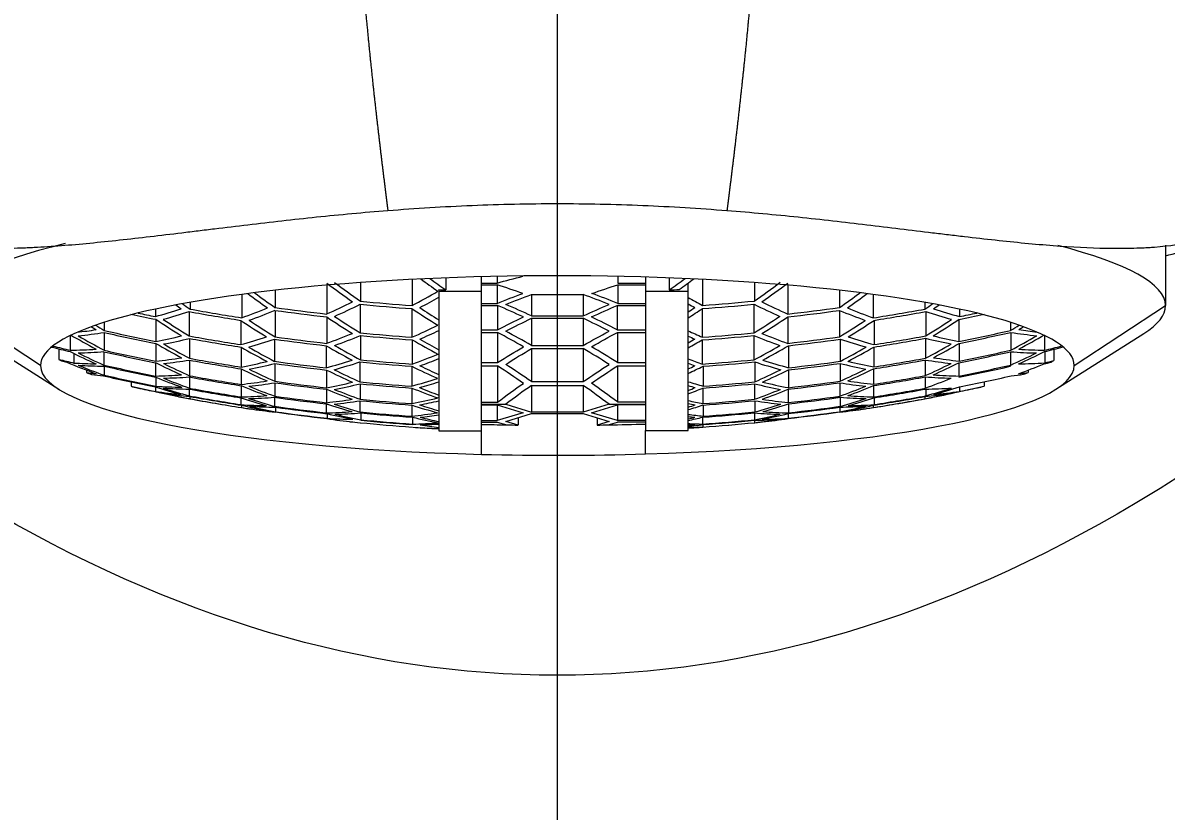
# Model space of a CAD drawing. Header units: millimetres. Extents: x 12315 to 13156, y -3112 to -2518.
# Drawn here: x 12612.51 to 12631.31, y -2797.03 to -2784.07 of the extents above; entities that cross this region are included whole.
import ezdxf

# ---------------------------------------------------------------- set-up
doc = ezdxf.new("R2010")
doc.units = ezdxf.units.MM
doc.linetypes.add('CENTERX2', pattern=[101.6, 63.5, -12.7, 12.7, -12.7])
doc.layers.add('CENTER', color=1, linetype='CENTERX2', lineweight=15)
doc.layers.add('DIM_', color=5, linetype='Continuous', lineweight=9)
doc.styles.get("Standard").update_dxf_attribs({"font": 'arial.ttf'})
doc.dimstyles.new('사본(2) STANDARD', dxfattribs={"dimscale": 0, "dimtxt": 4, "dimasz": 4, "dimexe": 1.25, "dimexo": 0.625, "dimgap": 1.5, "dimtad": 3, "dimtih": 1, "dimtoh": 1, "dimdec": 1, "dimzin": 9, "dimdsep": 46, "dimtxsty": 'Standard', "dimcen": 2.5, "dimclrd": 5, "dimclre": 5, "dimclrt": 5, "dimadec": 0, "dimazin": 0, "dimtfac": 1, "dimtdec": 1, "dimtmove": 0, "dimatfit": 3, "dimfxl": 1.25, "dimtfill": 1, "dimtolj": 1, "dimtzin": 0, "dimarcsym": 0})

# ---------------------------------------------------------------- blocks, each defined once
blk = doc.blocks.new('*D4')
at = {"layer": 'Defpoints', "color": 0, "transparency": 16777216}
for p in [(12621.302, -2727.35), (12687.963, -2727.35), (12642.552, -2897.735)]:
    blk.add_point(p, dxfattribs=at)
at = {"layer": 'DIM_', "color": 5, "lineweight": -2, "transparency": 16777216}
for p, q in [((12621.927, -2727.35), (12689.213, -2727.35)), ((12687.963, -2731.35), (12687.963, -2809)), ((12687.963, -2893.735), (12687.963, -2816.085)), ((12643.177, -2897.735), (12689.213, -2897.735))]:
    blk.add_line(p, q, dxfattribs=at)
at = {"layer": 'DIM_', "color": 5, "transparency": 16777216}
for points in [[(12687.296, -2731.35), (12688.63, -2731.35), (12687.963, -2727.35)], [(12687.296, -2893.735), (12688.63, -2893.735), (12687.963, -2897.735)]]:
    blk.add_solid(points, dxfattribs=at)
at = {"layer": 'DIM_', "color": 5, "transparency": 16777216, "insert": (12687.963, -2812.542), "char_height": 4, "attachment_point": 5, "bg_fill": 3, "box_fill_scale": 1.1, "bg_fill_color": 256, "bg_fill_true_color": 13158600, "bg_fill_transparency": 0}
blk.add_mtext('\\A1;170.4', dxfattribs=at)

msp = doc.modelspace()

# ---------------------------------------------------------------- linework, layer by layer
at = {"linetype": 'Continuous', "lineweight": 18}
for p, q in [((12631.302, -2787.723), (12631.302, -2788.715)), ((12618.912, -2788.283), (12618.912, -2788.714)), ((12619.467, -2788.258), (12619.467, -2788.458)), ((12620.052, -2788.485), (12620.052, -2788.24)), ((12620.31, -2788.234), (12620.31, -2788.346)), ((12622.294, -2788.234), (12622.294, -2788.346)), ((12622.752, -2788.245), (12622.752, -2788.477)), ((12623.14, -2788.258), (12623.14, -2788.458)), ((12623.691, -2788.283), (12623.691, -2788.712)), ((12616.659, -2788.463), (12616.659, -2788.745)), ((12617.509, -2788.379), (12617.509, -2788.853)), ((12618.062, -2788.335), (12618.062, -2788.642)), ((12619.352, -2788.451), (12619.352, -2788.485)), ((12620.052, -2788.346), (12620.31, -2788.346)), ((12620.052, -2788.375), (12620.31, -2788.375)), ((12620.31, -2788.375), (12620.31, -2788.678)), ((12622.294, -2788.346), (12622.752, -2788.346)), ((12622.294, -2788.375), (12622.294, -2788.678)), ((12622.294, -2788.375), (12622.752, -2788.375)), ((12622.752, -2788.477), (12623.452, -2788.477)), ((12622.752, -2788.477), (12622.752, -2790.766)), ((12623.452, -2788.477), (12623.452, -2788.344)), ((12623.452, -2790.766), (12623.452, -2788.477)), ((12624.541, -2788.335), (12624.541, -2788.64)), ((12625.091, -2788.378), (12625.091, -2788.854)), ((12625.941, -2788.463), (12625.941, -2788.746)), ((12615.262, -2788.661), (12615.262, -2788.772)), ((12616.112, -2788.531), (12616.112, -2788.916)), ((12619.352, -2788.485), (12619.352, -2790.774)), ((12620.052, -2788.485), (12619.352, -2788.485)), ((12620.052, -2790.774), (12620.052, -2788.485)), ((12620.877, -2788.533), (12620.877, -2788.884)), ((12620.877, -2788.533), (12621.727, -2788.533)), ((12621.727, -2788.533), (12621.727, -2788.884)), ((12626.496, -2788.531), (12626.496, -2788.916)), ((12627.346, -2788.662), (12627.346, -2788.772)), ((12614.691, -2788.772), (12614.691, -2788.895)), ((12615.246, -2788.813), (12615.246, -2789.213)), ((12616.659, -2788.793), (12616.659, -2789.228)), ((12618.061, -2788.693), (12618.061, -2789.164)), ((12618.911, -2788.765), (12618.911, -2789.235)), ((12620.052, -2788.678), (12620.31, -2788.678)), ((12620.052, -2788.714), (12620.318, -2788.714)), ((12620.318, -2788.714), (12620.318, -2789.112)), ((12622.286, -2788.714), (12622.286, -2789.112)), ((12622.286, -2788.714), (12622.752, -2788.714)), ((12622.294, -2788.678), (12622.752, -2788.678)), ((12623.685, -2788.764), (12623.685, -2789.234)), ((12624.535, -2788.692), (12624.535, -2789.163)), ((12625.94, -2788.794), (12625.94, -2789.229)), ((12627.359, -2788.813), (12627.359, -2789.213)), ((12627.914, -2788.772), (12627.914, -2788.895)), ((12613.848, -2788.99), (12613.848, -2789.123)), ((12614.698, -2788.94), (12614.698, -2789.304)), ((12616.096, -2788.958), (12616.096, -2789.357)), ((12617.509, -2788.901), (12617.509, -2789.335)), ((12620.877, -2788.884), (12621.727, -2788.884)), ((12620.877, -2788.924), (12620.877, -2789.37)), ((12620.877, -2788.924), (12621.727, -2788.924)), ((12621.727, -2788.924), (12621.727, -2789.37)), ((12625.09, -2788.901), (12625.09, -2789.336)), ((12626.509, -2788.958), (12626.509, -2789.357)), ((12627.906, -2788.941), (12627.906, -2789.305)), ((12628.756, -2788.99), (12628.756, -2789.124)), ((12611.658, -2789.174), (12613.105, -2790.09)), ((12613.291, -2789.207), (12613.291, -2789.449)), ((12613.848, -2789.157), (12613.848, -2789.448)), ((12618.064, -2789.207), (12618.064, -2789.605)), ((12620.052, -2789.112), (12620.318, -2789.112)), ((12620.052, -2789.157), (12620.318, -2789.157)), ((12622.286, -2789.112), (12622.752, -2789.112)), ((12622.289, -2789.155), (12622.289, -2789.65)), ((12622.289, -2789.156), (12622.752, -2789.156)), ((12624.535, -2789.207), (12624.535, -2789.605)), ((12628.76, -2789.155), (12628.76, -2789.447)), ((12629.311, -2789.205), (12629.311, -2789.45)), ((12629.5, -2790.09), (12630.946, -2789.174)), ((12614.698, -2789.337), (12614.698, -2789.629)), ((12615.253, -2789.254), (12615.253, -2789.582)), ((12616.103, -2789.398), (12616.103, -2789.725)), ((12616.651, -2789.268), (12616.651, -2789.631)), ((12617.501, -2789.375), (12617.501, -2789.738)), ((12618.914, -2789.278), (12618.914, -2789.676)), ((12620.877, -2789.37), (12621.727, -2789.37)), ((12620.877, -2789.421), (12620.877, -2789.965)), ((12620.877, -2789.421), (12621.727, -2789.421)), ((12621.727, -2789.421), (12621.727, -2789.965)), ((12623.685, -2789.278), (12623.685, -2789.676)), ((12625.104, -2789.375), (12625.104, -2789.738)), ((12625.954, -2789.268), (12625.954, -2789.631)), ((12626.505, -2789.396), (12626.505, -2789.723)), ((12627.355, -2789.253), (12627.355, -2789.58)), ((12627.91, -2789.336), (12627.91, -2789.627)), ((12613.106, -2789.426), (12613.106, -2789.598)), ((12613.352, -2789.502), (12613.352, -2789.659)), ((12613.845, -2789.473), (12613.845, -2789.692)), ((12615.253, -2789.611), (12615.253, -2789.867)), ((12627.352, -2789.609), (12627.352, -2789.865)), ((12628.756, -2789.473), (12628.756, -2789.693)), ((12629.318, -2789.47), (12629.318, -2789.655)), ((12629.467, -2789.434), (12629.467, -2789.618)), ((12613.561, -2789.776), (12613.561, -2789.817)), ((12613.849, -2789.711), (12613.849, -2789.858)), ((12614.695, -2789.653), (12614.695, -2789.873)), ((12616.103, -2789.754), (12616.103, -2790.01)), ((12616.658, -2789.667), (12616.658, -2789.959)), ((12617.508, -2789.774), (12617.508, -2790.065)), ((12618.056, -2789.641), (12618.056, -2789.968)), ((12618.906, -2789.712), (12618.906, -2790.039)), ((12620.052, -2789.652), (12620.318, -2789.652)), ((12620.052, -2789.707), (12620.318, -2789.707)), ((12620.318, -2789.707), (12620.318, -2790.301)), ((12622.289, -2789.65), (12622.752, -2789.65)), ((12622.289, -2789.705), (12622.289, -2790.299)), ((12622.289, -2789.705), (12622.752, -2789.705)), ((12623.699, -2789.712), (12623.699, -2790.039)), ((12624.549, -2789.641), (12624.549, -2789.968)), ((12625.1, -2789.773), (12625.1, -2790.064)), ((12625.95, -2789.666), (12625.95, -2789.957)), ((12626.502, -2789.752), (12626.502, -2790.008)), ((12627.906, -2789.653), (12627.906, -2789.873)), ((12629.046, -2789.775), (12629.046, -2789.816)), ((12614.291, -2789.968), (12614.291, -2790.042)), ((12614.699, -2789.892), (12614.699, -2790.039)), ((12615.25, -2789.888), (12615.25, -2790.072)), ((12616.655, -2789.983), (12616.655, -2790.203)), ((12620.877, -2789.965), (12621.727, -2789.965)), ((12625.947, -2789.983), (12625.947, -2790.203)), ((12627.352, -2789.888), (12627.352, -2790.072)), ((12628.318, -2789.967), (12628.318, -2790.041)), ((12614.691, -2790.05), (12614.691, -2790.124)), ((12615.246, -2790.087), (12615.246, -2790.198)), ((12616.1, -2790.031), (12616.1, -2790.215)), ((12617.505, -2790.09), (12617.505, -2790.31)), ((12618.06, -2789.999), (12618.06, -2790.255)), ((12618.91, -2790.07), (12618.91, -2790.326)), ((12620.877, -2790.026), (12620.877, -2790.464)), ((12620.877, -2790.026), (12621.727, -2790.026)), ((12621.727, -2790.026), (12621.727, -2790.464)), ((12623.695, -2790.07), (12623.695, -2790.326)), ((12624.545, -2789.999), (12624.545, -2790.255)), ((12625.097, -2790.089), (12625.097, -2790.31)), ((12626.502, -2790.031), (12626.502, -2790.215)), ((12627.359, -2790.087), (12627.359, -2790.198)), ((12627.914, -2790.05), (12627.914, -2790.124)), ((12615.064, -2790.21), (12615.064, -2790.21)), ((12615.259, -2790.208), (12615.259, -2790.246)), ((12616.096, -2790.23), (12616.096, -2790.342)), ((12616.109, -2790.352), (12616.109, -2790.391)), ((12616.651, -2790.223), (12616.651, -2790.371)), ((12617.501, -2790.329), (12617.501, -2790.478)), ((12618.056, -2790.278), (12618.056, -2790.462)), ((12618.906, -2790.349), (12618.906, -2790.534)), ((12620.052, -2790.301), (12620.318, -2790.301)), ((12620.052, -2790.336), (12620.452, -2790.336)), ((12620.052, -2790.347), (12620.314, -2790.347)), ((12620.314, -2790.347), (12620.314, -2790.603)), ((12620.314, -2790.347), (12620.739, -2790.475)), ((12620.452, -2790.336), (12620.877, -2790.464)), ((12622.153, -2790.336), (12621.727, -2790.464)), ((12621.863, -2790.475), (12622.288, -2790.347)), ((12622.152, -2790.336), (12622.752, -2790.336)), ((12622.288, -2790.347), (12622.288, -2790.603)), ((12622.752, -2790.347), (12622.288, -2790.347)), ((12622.289, -2790.299), (12622.752, -2790.299)), ((12623.699, -2790.349), (12623.699, -2790.534)), ((12624.549, -2790.278), (12624.549, -2790.462)), ((12625.104, -2790.329), (12625.104, -2790.478)), ((12625.954, -2790.223), (12625.954, -2790.371)), ((12626.493, -2790.353), (12626.493, -2790.392)), ((12626.509, -2790.23), (12626.509, -2790.342)), ((12627.343, -2790.209), (12627.343, -2790.247)), ((12616.664, -2790.384), (12616.664, -2790.46)), ((12617.514, -2790.491), (12617.514, -2790.568)), ((12618.069, -2790.479), (12618.069, -2790.592)), ((12618.919, -2790.55), (12618.919, -2790.663)), ((12620.739, -2790.475), (12620.314, -2790.603)), ((12620.452, -2790.618), (12620.877, -2790.49)), ((12621.727, -2790.464), (12620.877, -2790.464)), ((12620.877, -2790.49), (12621.727, -2790.49)), ((12621.727, -2790.49), (12622.152, -2790.618)), ((12622.288, -2790.603), (12621.863, -2790.475)), ((12623.691, -2790.549), (12623.691, -2790.663)), ((12624.541, -2790.478), (12624.541, -2790.591)), ((12625.096, -2790.491), (12625.096, -2790.567)), ((12625.946, -2790.383), (12625.946, -2790.46)), ((12620.052, -2790.603), (12620.314, -2790.603)), ((12620.052, -2790.629), (12620.314, -2790.629)), ((12620.314, -2790.629), (12620.472, -2790.676)), ((12620.655, -2790.679), (12620.452, -2790.618)), ((12620.655, -2790.557), (12620.655, -2790.679)), ((12621.958, -2790.56), (12621.958, -2790.679)), ((12622.152, -2790.618), (12621.958, -2790.679)), ((12622.138, -2790.676), (12622.289, -2790.629)), ((12622.752, -2790.603), (12622.288, -2790.603)), ((12622.752, -2790.629), (12622.289, -2790.629)), ((12623.694, -2790.67), (12623.694, -2790.712)), ((12624.544, -2790.599), (12624.544, -2790.64)), ((12619.352, -2790.774), (12620.052, -2790.774)), ((12622.752, -2790.766), (12623.452, -2790.766))]:
    msp.add_line(p, q, dxfattribs=at)
at = {"linetype": 'Continuous', "lineweight": 13}
for p, q in [((12612.802, -2789.7), (12611.302, -2788.715)), ((12629.802, -2789.7), (12631.302, -2788.715)), ((12620.052, -2791.16), (12620.052, -2790.774)), ((12622.752, -2791.154), (12622.752, -2790.766))]:
    msp.add_line(p, q, dxfattribs=at)
at = {"linetype": 'Continuous', "lineweight": 18}
for start, end in [(259.3092, 259.55), (278.9568, 280.6353), (261.0521, 261.3261), (278.6841, 278.9568), (264.1347, 264.4228), (265.9211, 266.2211), (273.7789, 274.0766), (275.5849, 275.873)]:
    msp.add_arc((12621.302, -2757.407), 33.391, start, end, dxfattribs=at)
for centre, major_axis, ratio, start_param, end_param in [((12621.302, -2788.715), (10, 0), 0.173648, 2.514109, 3.141593), ((12621.302, -2788.715), (10, 0), 0.173648, 0, 0.603922), ((12621.302, -2786.745), (-12, 0), 0.173648, 2.555882, 2.624653), ((12621.302, -2789.7), (8.5, 0), 0.173648, 0, 3.141593), ((12622.639, -2757.273), (-3.327, 33.189), 0.492404, 2.72416, 2.741426), ((12622.769, -2757.26), (3.327, -33.182), 0.492404, 5.86684, 5.882975), ((12619.838, -2757.26), (3.327, 33.182), 0.492404, 3.541788, 3.557961), ((12619.962, -2757.273), (-3.327, -33.189), 0.492404, 0.402681, 0.417406), ((12621.237, -2757.413), (-3.331, 33.224), 0.492404, 2.715493, 2.741534), ((12621.364, -2757.401), (3.331, -33.224), 0.492404, 5.857194, 5.883235), ((12617.018, -2756.977), (3.294, 32.858), 0.492404, 3.457433, 3.483386), ((12621.302, -2756.267), (-32.739, 0), 0.984808, 1.511199, 1.514702), ((12621.302, -2756.267), (-32.739, 0), 0.984808, 1.626963, 1.632019), ((12621.237, -2757.4), (3.331, 33.224), 0.492404, 3.541651, 3.567692), ((12621.364, -2757.413), (-3.331, -33.224), 0.492404, 0.399951, 0.425991), ((12619.838, -2757.554), (-3.327, 33.182), 0.492404, 2.721442, 2.741397), ((12619.962, -2757.541), (3.327, -33.189), 0.492404, 5.862345, 5.88291), ((12616.314, -2756.907), (3.281, 32.726), 0.492404, 3.415146, 3.441085), ((12621.302, -2756.408), (32.891, 0), 0.984808, 4.61371, 4.639649), ((12617.147, -2756.99), (-3.296, -32.879), 0.492404, 0.315744, 0.334763), ((12625.588, -2756.977), (3.294, -32.857), 0.492404, 5.952615, 5.967188), ((12621.302, -2756.407), (32.89, 0), 0.984808, 4.785083, 4.811022), ((12626.286, -2756.907), (3.281, -32.727), 0.492404, 5.983647, 6.009586), ((12622.639, -2757.541), (3.327, 33.189), 0.492404, 3.541759, 3.562451), ((12622.769, -2757.554), (-3.327, -33.182), 0.492404, 0.40021, 0.420135), ((12621.302, -2756.857), (-33.241, 0), 0.984808, 1.358268, 1.370792), ((12621.302, -2756.829), (33.225, 0), 0.984808, 4.503308, 4.512058), ((12614.903, -2756.765), (3.248, 32.401), 0.492404, 3.3294, 3.355504), ((12615.033, -2756.778), (-3.252, -32.434), 0.492404, 0.187821, 0.213898), ((12618.422, -2757.696), (-3.314, 33.059), 0.492404, 2.734922, 2.740402), ((12618.563, -2757.682), (3.316, -33.075), 0.492404, 5.874681, 5.882338), ((12621.302, -2756.714), (-33.152, 0), 0.984808, 1.387071, 1.41309), ((12621.302, -2756.688), (33.134, 0), 0.984808, 4.529051, 4.555083), ((12615.618, -2756.837), (3.266, 32.576), 0.492404, 3.372631, 3.398619), ((12615.742, -2756.849), (-3.269, -32.604), 0.492404, 0.230891, 0.256856), ((12621.302, -2756.548), (33.022, 0), 0.984808, 4.571297, 4.597251), ((12621.302, -2756.574), (-33.044, 0), 0.984808, 1.4298, 1.455736), ((12616.444, -2756.92), (-3.284, -32.752), 0.492404, 0.27332, 0.299238), ((12621.302, -2756.434), (-32.917, 0), 0.984808, 1.472156, 1.498074), ((12621.936, -2757.343), (-3.33, 33.216), 0.492404, 2.758504, 2.784336), ((12622.065, -2757.33), (3.33, -33.213), 0.492404, 5.900076, 5.919041), ((12625.458, -2756.99), (-3.296, 32.879), 0.492404, 2.819034, 2.825673), ((12620.535, -2757.33), (3.33, 33.213), 0.492404, 3.518159, 3.52479), ((12620.661, -2757.343), (-3.33, -33.216), 0.492404, 0.368911, 0.38309), ((12621.302, -2756.433), (-32.916, 0), 0.984808, 1.643257, 1.669175), ((12626.156, -2756.92), (-3.284, 32.753), 0.492404, 2.842093, 2.868011), ((12621.302, -2756.574), (-33.044, 0), 0.984808, 1.685681, 1.711617), ((12621.302, -2756.548), (33.022, 0), 0.984808, 4.82737, 4.853323), ((12626.859, -2756.85), (-3.269, 32.605), 0.492404, 2.884651, 2.910615), ((12626.989, -2756.837), (3.266, -32.576), 0.492404, 6.026232, 6.05222), ((12621.302, -2756.689), (33.134, 0), 0.984808, 4.869782, 4.895813), ((12621.302, -2756.714), (-33.152, 0), 0.984808, 1.728503, 1.754521), ((12624.044, -2757.682), (3.316, 33.075), 0.492404, 3.542456, 3.550064), ((12627.571, -2756.778), (-3.252, 32.434), 0.492404, 2.927695, 2.953772), ((12624.183, -2757.696), (-3.314, -33.059), 0.492404, 0.401191, 0.40667), ((12627.701, -2756.765), (3.248, -32.401), 0.492404, 6.069274, 6.095378), ((12621.302, -2756.858), (-33.241, 0), 0.984808, 1.770785, 1.783459), ((12621.302, -2756.829), (33.225, 0), 0.984808, 4.91272, 4.921469), ((12621.302, -2788.715), (-10, 0), 0.173648, 2.87387, 3.141593), ((12616.445, -2757.894), (3.284, -32.752), 0.492404, 5.91531, 5.923886), ((12617.72, -2757.766), (-3.305, 32.968), 0.492404, 2.757309, 2.783341), ((12617.849, -2757.753), (3.307, -32.987), 0.492404, 5.898601, 5.924619), ((12619.124, -2757.625), (-3.321, 33.13), 0.492404, 2.757812, 2.783715), ((12619.26, -2757.612), (3.323, -33.141), 0.492404, 5.899591, 5.925484), ((12620.535, -2757.484), (-3.33, 33.213), 0.492404, 2.758395, 2.784231), ((12620.661, -2757.471), (3.33, -33.216), 0.492404, 5.900095, 5.925928), ((12617.719, -2757.048), (3.305, 32.968), 0.492404, 3.414436, 3.440183), ((12621.936, -2757.47), (3.33, 33.216), 0.492404, 3.498849, 3.524682), ((12622.065, -2757.483), (-3.33, -33.213), 0.492404, 0.357274, 0.383109), ((12623.34, -2757.611), (3.323, 33.142), 0.492404, 3.499205, 3.525097), ((12623.481, -2757.625), (-3.321, -33.13), 0.492404, 0.357878, 0.38378), ((12624.756, -2757.753), (3.307, 32.987), 0.492404, 3.500159, 3.526177), ((12624.886, -2757.766), (-3.305, -32.968), 0.492404, 0.358166, 0.384197), ((12626.161, -2757.894), (3.284, 32.752), 0.492404, 3.500805, 3.509442), ((12615.613, -2757.977), (-3.266, 32.575), 0.492404, 2.798568, 2.824572), ((12614.914, -2756.766), (3.249, 32.403), 0.492404, 3.249766, 3.268984), ((12615.044, -2756.779), (-3.252, -32.437), 0.492404, 0.101294, 0.127467), ((12615.743, -2757.964), (3.269, -32.605), 0.492404, 5.94029, 5.966448), ((12616.315, -2757.907), (-3.281, 32.727), 0.492404, 2.77727, 2.782167), ((12621.302, -2757.113), (33.348, 0), 0.984808, 4.486963, 4.513038), ((12621.302, -2757.139), (-33.355, 0), 0.984808, 1.34542, 1.37149), ((12615.616, -2756.837), (3.266, 32.576), 0.492404, 3.286358, 3.312346), ((12621.302, -2756.97), (33.296, 0), 0.984808, 4.529468, 4.555371), ((12616.308, -2756.906), (3.281, 32.725), 0.492404, 3.329529, 3.355375), ((12621.302, -2756.829), (33.225, 0), 0.984808, 4.572163, 4.597956), ((12617.017, -2756.977), (3.294, 32.857), 0.492404, 3.372252, 3.398016), ((12617.147, -2756.99), (-3.296, -32.879), 0.492404, 0.230639, 0.256386), ((12621.302, -2756.689), (33.134, 0), 0.984808, 4.614397, 4.640144), ((12621.302, -2756.714), (-33.152, 0), 0.984808, 1.472944, 1.498677), ((12617.849, -2757.061), (-3.307, -32.987), 0.492404, 0.272804, 0.291677), ((12624.881, -2757.048), (3.305, -32.969), 0.492404, 5.99597, 6.010081), ((12624.756, -2757.061), (-3.307, 32.987), 0.492404, 2.862025, 2.868614), ((12621.302, -2756.688), (33.134, 0), 0.984808, 4.784373, 4.81012), ((12621.302, -2756.714), (-33.152, 0), 0.984808, 1.642741, 1.668473), ((12625.454, -2756.991), (-3.296, 32.88), 0.492404, 2.88512, 2.910867), ((12625.584, -2756.978), (3.294, -32.858), 0.492404, 6.026675, 6.052439), ((12621.302, -2756.829), (33.225, 0), 0.984808, 4.826647, 4.852439), ((12626.296, -2756.906), (3.281, -32.725), 0.492404, 6.069403, 6.095248), ((12621.302, -2756.97), (33.296, 0), 0.984808, 4.869407, 4.89531), ((12626.987, -2756.837), (3.266, -32.576), 0.492404, 6.112505, 6.138493), ((12621.302, -2757.113), (33.348, 0), 0.984808, 4.911725, 4.9378), ((12621.302, -2757.138), (-33.355, 0), 0.984808, 1.770212, 1.796283), ((12627.565, -2756.779), (-3.252, 32.436), 0.492404, 3.014079, 3.040253), ((12626.863, -2757.964), (3.269, 32.604), 0.492404, 3.458488, 3.484647), ((12626.993, -2757.977), (-3.266, -32.575), 0.492404, 0.316962, 0.343144), ((12626.29, -2757.907), (-3.281, -32.726), 0.492404, 0.359584, 0.364295), ((12627.695, -2756.766), (3.249, -32.402), 0.492404, 6.155748, 6.174345), ((12621.302, -2757.561), (-33.379, 0), 0.984808, 1.318951, 1.328366), ((12621.302, -2757.535), (33.383, 0), 0.984808, 4.461227, 4.470026), ((12617.018, -2757.836), (-3.294, 32.858), 0.492404, 2.799799, 2.825752), ((12615.746, -2756.85), (-3.269, -32.605), 0.492404, 0.144777, 0.170741), ((12617.147, -2757.824), (3.296, -32.879), 0.492404, 5.941506, 5.967441), ((12621.302, -2756.998), (-33.308, 0), 0.984808, 1.388152, 1.414044), ((12618.422, -2757.696), (-3.314, 33.059), 0.492404, 2.800683, 2.826475), ((12616.438, -2756.919), (-3.283, -32.751), 0.492404, 0.187947, 0.213772), ((12618.551, -2757.683), (3.316, -33.074), 0.492404, 5.941919, 5.967701), ((12621.302, -2756.855), (-33.239, 0), 0.984808, 1.43039, 1.456172), ((12619.826, -2757.555), (-3.327, 33.181), 0.492404, 2.800784, 2.826481), ((12619.962, -2757.541), (3.327, -33.189), 0.492404, 5.94253, 5.968221), ((12621.237, -2757.413), (-3.331, 33.224), 0.492404, 2.801088, 2.826751), ((12621.363, -2757.401), (3.331, -33.224), 0.492404, 5.942768, 5.961603), ((12621.237, -2757.4), (3.331, 33.224), 0.492404, 3.475513, 3.482097), ((12621.363, -2757.413), (-3.331, -33.224), 0.492404, 0.326335, 0.340417), ((12622.638, -2757.541), (3.327, 33.189), 0.492404, 3.456469, 3.48216), ((12622.778, -2757.555), (-3.327, -33.181), 0.492404, 0.315112, 0.340809), ((12621.302, -2756.855), (-33.239, 0), 0.984808, 1.685421, 1.711203), ((12626.167, -2756.919), (-3.283, 32.751), 0.492404, 2.927821, 2.953646), ((12624.053, -2757.683), (3.316, 33.074), 0.492404, 3.457077, 3.482859), ((12624.183, -2757.696), (-3.314, -33.059), 0.492404, 0.315292, 0.341085), ((12621.302, -2756.997), (-33.308, 0), 0.984808, 1.727638, 1.753531), ((12626.863, -2756.849), (-3.269, 32.604), 0.492404, 2.970765, 2.996729), ((12625.458, -2757.824), (3.296, 32.879), 0.492404, 3.457513, 3.483449), ((12625.588, -2757.837), (-3.294, -32.857), 0.492404, 0.315998, 0.341951), ((12621.302, -2757.534), (33.383, 0), 0.984808, 4.954663, 4.963538), ((12621.302, -2757.56), (-33.379, 0), 0.984808, 1.813097, 1.822629), ((12621.302, -2757.798), (33.315, 0), 0.984808, 4.463805, 4.47142), ((12621.302, -2789.207), (-8.5, 0), 0.173648, 0.268013, 0.28636), ((12614.909, -2758.048), (-3.249, 32.402), 0.492404, 2.841071, 2.867311), ((12615.612, -2756.836), (3.266, 32.575), 0.492404, 3.200167, 3.22635), ((12615.742, -2756.849), (-3.269, -32.604), 0.492404, 0.058665, 0.084823), ((12615.039, -2758.035), (3.252, -32.436), 0.492404, 5.982807, 6.00898), ((12621.302, -2757.42), (-33.391, 0), 0.984808, 1.345556, 1.371597), ((12621.302, -2757.395), (33.391, 0), 0.984808, 4.487257, 4.513298), ((12616.319, -2756.907), (3.281, 32.727), 0.492404, 3.243773, 3.269712), ((12616.448, -2756.92), (-3.284, -32.753), 0.492404, 0.102219, 0.128137), ((12621.302, -2757.254), (33.379, 0), 0.984808, 4.530139, 4.555974), ((12621.302, -2757.28), (-33.383, 0), 0.984808, 1.388567, 1.414399), ((12617.713, -2757.047), (3.305, 32.967), 0.492404, 3.329624, 3.35528), ((12621.302, -2756.97), (33.296, 0), 0.984808, 4.614962, 4.640583), ((12618.422, -2757.118), (3.314, 33.059), 0.492404, 3.37207, 3.397677), ((12618.551, -2757.131), (-3.316, -33.074), 0.492404, 0.230464, 0.249066), ((12624.179, -2757.119), (3.314, -33.06), 0.492404, 6.038584, 6.052621), ((12621.302, -2756.97), (33.296, 0), 0.984808, 4.784022, 4.809642), ((12624.892, -2757.047), (3.305, -32.967), 0.492404, 6.069498, 6.095154), ((12621.302, -2757.278), (-33.383, 0), 0.984808, 1.727195, 1.753027), ((12621.302, -2757.253), (33.379, 0), 0.984808, 4.868892, 4.894727), ((12626.161, -2756.92), (-3.284, 32.752), 0.492404, 3.013194, 3.039112), ((12626.29, -2756.907), (3.281, -32.726), 0.492404, 6.15502, 6.180959), ((12621.302, -2757.419), (-33.391, 0), 0.984808, 1.769888, 1.795928), ((12621.302, -2757.394), (33.391, 0), 0.984808, 4.911588, 4.937629), ((12626.862, -2756.85), (-3.269, 32.605), 0.492404, 3.056611, 3.082769), ((12627.561, -2758.034), (3.252, 32.437), 0.492404, 3.415844, 3.442017), ((12627.691, -2758.047), (-3.249, -32.403), 0.492404, 0.274328, 0.300528), ((12626.992, -2756.836), (3.266, -32.575), 0.492404, 6.198487, 6.224492), ((12621.302, -2789.7), (-8.5, 0), 0.173648, 0, 1.423202), ((12621.302, -2757.824), (-33.304, 0), 0.984808, 1.323454, 1.326159), ((12614.213, -2758.118), (-3.229, 32.21), 0.492404, 2.880336, 2.910212), ((12616.314, -2756.907), (3.281, 32.726), 0.492404, 3.161333, 3.183727), ((12614.343, -2758.105), (3.233, -32.248), 0.492404, 6.025587, 6.05184), ((12616.444, -2756.92), (-3.284, -32.752), 0.492404, 0.016298, 0.042506), ((12621.302, -2757.676), (33.355, 0), 0.984808, 4.486903, 4.512973), ((12621.302, -2757.7), (-33.348, 0), 0.984808, 1.345385, 1.37146), ((12616.314, -2757.907), (-3.281, 32.726), 0.492404, 2.8421, 2.86804), ((12616.444, -2757.894), (3.284, -32.752), 0.492404, 5.983947, 6.009866), ((12617.021, -2756.978), (3.294, 32.858), 0.492404, 3.286801, 3.312565), ((12617.719, -2757.766), (-3.305, 32.968), 0.492404, 2.843002, 2.868749), ((12617.151, -2756.991), (-3.296, -32.88), 0.492404, 0.145246, 0.170993), ((12617.849, -2757.753), (3.307, -32.987), 0.492404, 5.984649, 6.010382), ((12621.302, -2757.111), (33.347, 0), 0.984808, 4.57244, 4.598137), ((12621.302, -2757.139), (-33.355, 0), 0.984808, 1.431089, 1.456779), ((12619.124, -2757.625), (-3.321, 33.13), 0.492404, 2.84348, 2.869101), ((12617.843, -2757.06), (-3.307, -32.986), 0.492404, 0.188039, 0.21368), ((12619.254, -2757.612), (3.323, -33.141), 0.492404, 5.984689, 6.010302), ((12621.302, -2756.996), (-33.307, 0), 0.984808, 1.47316, 1.498772), ((12620.529, -2757.484), (-3.33, 33.212), 0.492404, 2.843308, 2.868865), ((12620.665, -2757.471), (3.33, -33.216), 0.492404, 5.985032, 6.003611), ((12621.302, -2789.7), (-8.5, 0), 0.173648, 1.742223, 3.141593), ((12624.053, -2757.131), (-3.316, 33.074), 0.492404, 2.904572, 2.911128), ((12621.94, -2757.471), (3.33, 33.216), 0.492404, 3.433192, 3.439746), ((12622.076, -2757.484), (-3.33, -33.212), 0.492404, 0.283435, 0.298285), ((12621.302, -2756.996), (-33.307, 0), 0.984808, 1.64282, 1.668433), ((12624.762, -2757.06), (-3.307, 32.986), 0.492404, 2.927913, 2.953554), ((12623.351, -2757.612), (3.323, 33.141), 0.492404, 3.414476, 3.440089), ((12623.481, -2757.625), (-3.321, -33.13), 0.492404, 0.272666, 0.298287), ((12621.302, -2757.138), (-33.355, 0), 0.984808, 1.684901, 1.710592), ((12621.302, -2757.111), (33.347, 0), 0.984808, 4.826641, 4.852338), ((12625.458, -2756.99), (-3.296, 32.879), 0.492404, 2.970513, 2.99626), ((12624.756, -2757.753), (3.307, 32.987), 0.492404, 3.414571, 3.440304), ((12624.881, -2757.766), (-3.305, -32.969), 0.492404, 0.273104, 0.298852), ((12625.588, -2756.977), (3.294, -32.857), 0.492404, 6.112126, 6.13789), ((12626.156, -2757.894), (3.284, 32.753), 0.492404, 3.415174, 3.441092), ((12626.286, -2757.907), (-3.281, -32.727), 0.492404, 0.273599, 0.299538), ((12621.302, -2757.675), (33.355, 0), 0.984808, 4.911696, 4.937765), ((12621.302, -2757.701), (-33.348, 0), 0.984808, 1.770147, 1.796223), ((12626.289, -2756.907), (3.281, -32.727), 0.492404, 6.240892, 6.267519), ((12628.393, -2758.118), (-3.229, -32.21), 0.492404, 0.231341, 0.257194), ((12621.302, -2757.844), (-33.296, 0), 0.984808, 1.813516, 1.81713), ((12621.302, -2757.818), (33.307, 0), 0.984808, 4.955424, 4.960032), ((12621.302, -2789.207), (-8.5, 0), 0.173648, 2.841139, 2.859562), ((12617.017, -2756.977), (3.294, 32.857), 0.492404, 3.131612, 3.141368), ((12621.302, -2789.207), (-8.5, 0), 0.173648, 0.42577, 0.44731), ((12617.147, -2756.99), (-3.296, -32.879), 0.492404, 6.270098, 6.282604), ((12621.302, -2757.985), (-33.225, 0), 0.984808, 1.344287, 1.370465), ((12621.302, -2757.956), (33.241, 0), 0.984808, 4.486237, 4.512401), ((12617.017, -2756.977), (3.294, 32.857), 0.492404, 3.20136, 3.227314), ((12615.618, -2757.977), (-3.266, 32.576), 0.492404, 2.884567, 2.910554), ((12617.147, -2756.99), (-3.296, -32.879), 0.492404, 0.059863, 0.085799), ((12615.742, -2757.964), (3.269, -32.604), 0.492404, 6.02633, 6.052295), ((12621.302, -2757.561), (-33.379, 0), 0.984808, 1.388458, 1.414294), ((12621.302, -2757.536), (33.383, 0), 0.984808, 4.530158, 4.555991), ((12617.723, -2757.048), (3.305, 32.969), 0.492404, 3.24446, 3.270207), ((12617.849, -2757.061), (-3.307, -32.987), 0.492404, 0.103007, 0.12874), ((12621.302, -2757.42), (-33.391, 0), 0.984808, 1.431151, 1.456814), ((12621.302, -2757.395), (33.391, 0), 0.984808, 4.572831, 4.598494), ((12618.426, -2757.119), (3.314, 33.06), 0.492404, 3.287141, 3.312747), ((12621.302, -2757.252), (33.379, 0), 0.984808, 4.614963, 4.640521), ((12619.118, -2757.188), (3.321, 33.129), 0.492404, 3.329687, 3.355217), ((12619.248, -2757.201), (-3.323, -33.14), 0.492404, 0.188099, 0.20713), ((12623.487, -2757.188), (3.321, -33.129), 0.492404, 6.080264, 6.095091), ((12621.302, -2757.252), (33.379, 0), 0.984808, 4.784257, 4.809815), ((12624.183, -2757.118), (3.314, -33.059), 0.492404, 6.111944, 6.137551), ((12621.302, -2757.419), (-33.391, 0), 0.984808, 1.684691, 1.710354), ((12621.302, -2757.394), (33.391, 0), 0.984808, 4.826371, 4.852034), ((12624.756, -2757.061), (-3.307, 32.987), 0.492404, 3.012678, 3.03841), ((12624.886, -2757.048), (3.305, -32.968), 0.492404, 6.15431, 6.180057), ((12621.302, -2757.534), (33.383, 0), 0.984808, 4.868786, 4.894619), ((12621.302, -2757.56), (-33.379, 0), 0.984808, 1.727211, 1.753046), ((12625.458, -2756.99), (-3.296, 32.879), 0.492404, 3.055618, 3.081554), ((12626.859, -2757.964), (3.269, 32.605), 0.492404, 3.372571, 3.398535), ((12625.587, -2756.977), (3.294, -32.858), 0.492404, 6.197307, 6.22326), ((12621.302, -2757.985), (-33.225, 0), 0.984808, 1.771128, 1.797306), ((12625.327, -2756.988), (-3.42, 32.882), 0.506069, 3.142579, 3.15495), ((12625.456, -2756.975), (3.418, -32.861), 0.506069, 0.000773, 0.010353), ((12621.302, -2789.207), (-8.5, 0), 0.173648, 2.6952, 2.716515), ((12621.378, -2758.222), (32.918, 3.052), 0.98468, 4.405273, 4.417644), ((12621.302, -2789.207), (-8.5, 0), 0.173648, 0.600805, 0.62212), ((12621.38, -2758.248), (-32.897, -3.05), 0.98468, 1.266684, 1.276264), ((12614.903, -2758.048), (-3.248, 32.401), 0.492404, 2.927681, 2.953785), ((12618.422, -2757.118), (3.314, 33.059), 0.492404, 3.115943, 3.142121), ((12617.719, -2757.048), (3.305, 32.968), 0.492404, 3.159114, 3.185146), ((12614.211, -2758.118), (-3.229, 32.21), 0.492404, 2.971214, 2.997068), ((12615.033, -2758.035), (3.252, -32.434), 0.492404, 6.069287, 6.095364), ((12617.849, -2757.061), (-3.307, -32.987), 0.492404, 0.017134, 0.043153), ((12614.341, -2758.105), (3.233, -32.247), 0.492404, 6.112739, 6.138992), ((12618.561, -2757.132), (-3.316, -33.075), 0.492404, 6.257877, 6.284041), ((12621.302, -2757.844), (-33.296, 0), 0.984808, 1.387875, 1.413778), ((12621.302, -2757.816), (33.308, 0), 0.984808, 4.529654, 4.555547), ((12617.017, -2757.837), (-3.294, 32.857), 0.492404, 2.885169, 2.910933), ((12617.147, -2757.824), (3.296, -32.879), 0.492404, 6.026799, 6.052546), ((12618.422, -2757.696), (-3.314, 33.059), 0.492404, 2.885508, 2.911115), ((12618.551, -2757.131), (-3.316, -33.074), 0.492404, 0.145659, 0.171254), ((12618.551, -2757.683), (3.316, -33.074), 0.492404, 6.027125, 6.052721), ((12621.302, -2757.279), (-33.383, 0), 0.984808, 1.473502, 1.499057), ((12619.826, -2757.555), (-3.327, 33.181), 0.492404, 2.885711, 2.911224), ((12619.956, -2757.542), (3.327, -33.188), 0.492404, 6.027076, 6.046099), ((12624.207, -2812.981), (3.666, 24.915), 0.560314, 0.48955, 0.519879), ((12618.398, -2812.981), (-3.666, 24.915), 0.560314, 5.763307, 5.793635), ((12623.357, -2757.201), (-3.323, 33.14), 0.492404, 2.946473, 2.953494), ((12622.648, -2757.542), (3.327, 33.188), 0.492404, 3.390682, 3.397702), ((12622.778, -2757.555), (-3.327, -33.181), 0.492404, 0.241301, 0.255881), ((12621.302, -2757.279), (-33.383, 0), 0.984808, 1.642536, 1.66809), ((12624.053, -2757.131), (-3.316, 33.074), 0.492404, 2.970338, 2.995934), ((12624.053, -2757.683), (3.316, 33.074), 0.492404, 3.372057, 3.397653), ((12624.179, -2757.695), (-3.314, -33.06), 0.492404, 0.230564, 0.256171), ((12625.454, -2757.823), (3.296, 32.88), 0.492404, 3.372319, 3.398065), ((12625.584, -2757.836), (-3.294, -32.858), 0.492404, 0.230746, 0.25651), ((12621.302, -2757.816), (33.308, 0), 0.984808, 4.869142, 4.895034), ((12621.302, -2757.844), (-33.296, 0), 0.984808, 1.727815, 1.753717), ((12624.041, -2757.132), (-3.316, 33.075), 0.492404, 3.140722, 3.166885), ((12628.262, -2758.105), (3.233, 32.248), 0.492404, 3.285713, 3.311966), ((12627.571, -2758.035), (3.252, 32.434), 0.492404, 3.329414, 3.35549), ((12624.756, -2757.061), (-3.307, 32.987), 0.492404, 3.09844, 3.124458), ((12628.392, -2758.118), (-3.229, -32.21), 0.492404, 0.140462, 0.170338), ((12627.701, -2758.048), (-3.248, -32.401), 0.492404, 0.187807, 0.213911), ((12624.183, -2757.118), (3.314, -33.059), 0.492404, 6.282657, 6.308835), ((12621.302, -2758.266), (-33.022, 0), 0.984808, 1.77188, 1.781636), ((12621.302, -2758.24), (33.044, 0), 0.984808, 4.91383, 4.926335), ((12621.302, -2789.207), (-8.5, 0), 0.173648, 2.520165, 2.541706), ((12619.124, -2757.188), (3.321, 33.13), 0.492404, 3.096119, 3.099732), ((12621.302, -2758.099), (33.152, 0), 0.984808, 4.528664, 4.554682), ((12621.302, -2758.407), (-32.891, 0), 0.984808, 1.385604, 1.41223), ((12621.302, -2758.125), (-33.134, 0), 0.984808, 1.387372, 1.413404), ((12621.302, -2758.381), (32.916, 0), 0.984808, 4.527741, 4.553949), ((12616.308, -2757.908), (-3.281, 32.725), 0.492404, 2.927811, 2.953656), ((12619.124, -2757.189), (3.321, 33.13), 0.492404, 3.159531, 3.185434), ((12618.422, -2757.118), (3.314, 33.059), 0.492404, 3.202226, 3.228019), ((12615.616, -2757.977), (-3.266, 32.576), 0.492404, 2.97084, 2.996827), ((12618.551, -2757.131), (-3.316, -33.074), 0.492404, 0.060453, 0.086235), ((12616.438, -2757.895), (3.283, -32.751), 0.492404, 6.069414, 6.095238), ((12621.302, -2757.703), (-33.347, 0), 0.984808, 1.430847, 1.456544), ((12621.302, -2757.676), (33.355, 0), 0.984808, 4.572593, 4.598284), ((12617.713, -2757.767), (-3.305, 32.967), 0.492404, 2.927906, 2.953561), ((12619.124, -2757.189), (3.321, 33.13), 0.492404, 3.245025, 3.270646), ((12619.254, -2757.202), (-3.323, -33.141), 0.492404, 0.103223, 0.128836), ((12617.843, -2757.754), (3.307, -32.986), 0.492404, 6.069506, 6.095146), ((12621.302, -2757.562), (-33.379, 0), 0.984808, 1.473371, 1.498928), ((12621.302, -2757.535), (33.383, 0), 0.984808, 4.615095, 4.640649), ((12619.118, -2757.626), (-3.321, 33.129), 0.492404, 2.927968, 2.953498), ((12619.826, -2757.259), (3.327, 33.181), 0.492404, 3.28743, 3.312943), ((12619.956, -2757.272), (-3.327, -33.188), 0.492404, 0.145609, 0.164632), ((12619.248, -2757.613), (3.323, -33.14), 0.492404, 6.069565, 6.088596), ((12622.778, -2757.259), (3.327, -33.181), 0.492404, 6.122768, 6.137348), ((12622.648, -2757.272), (-3.327, 33.188), 0.492404, 2.988963, 2.995984), ((12623.357, -2757.613), (3.323, 33.14), 0.492404, 3.348191, 3.355213), ((12623.487, -2757.626), (-3.321, -33.129), 0.492404, 0.198797, 0.213624), ((12621.302, -2757.535), (33.383, 0), 0.984808, 4.784129, 4.809683), ((12621.302, -2757.562), (-33.379, 0), 0.984808, 1.642665, 1.668222), ((12623.351, -2757.202), (-3.323, 33.141), 0.492404, 3.012757, 3.03837), ((12624.762, -2757.754), (3.307, 32.986), 0.492404, 3.329632, 3.355272), ((12623.481, -2757.189), (3.321, -33.13), 0.492404, 6.153958, 6.179579), ((12624.892, -2757.767), (-3.305, -32.967), 0.492404, 0.188032, 0.213687), ((12621.302, -2757.675), (33.355, 0), 0.984808, 4.826406, 4.852096), ((12621.302, -2757.703), (-33.347, 0), 0.984808, 1.685049, 1.710746), ((12624.053, -2757.131), (-3.316, 33.074), 0.492404, 3.055358, 3.08114), ((12626.167, -2757.895), (3.283, 32.751), 0.492404, 3.32954, 3.355364), ((12626.987, -2757.977), (-3.266, -32.576), 0.492404, 0.144693, 0.17068), ((12624.183, -2757.118), (3.314, -33.059), 0.492404, 6.196584, 6.222376), ((12626.296, -2757.908), (-3.281, -32.725), 0.492404, 0.187937, 0.213782), ((12623.481, -2757.189), (3.321, -33.13), 0.492404, 6.239344, 6.265247), ((12621.302, -2758.125), (-33.134, 0), 0.984808, 1.728103, 1.754134), ((12621.302, -2758.381), (32.916, 0), 0.984808, 4.870742, 4.896951), ((12621.302, -2758.099), (33.152, 0), 0.984808, 4.870095, 4.896114), ((12623.382, -2757.198), (3.322, -33.138), 0.492404, 0.043778, 0.046483), ((12619.836, -2757.26), (3.327, 33.182), 0.492404, 3.117026, 3.143101), ((12615.746, -2757.964), (3.269, -32.605), 0.492404, 6.112444, 6.138409), ((12619.264, -2757.203), (-3.323, -33.142), 0.492404, 0.018215, 0.044107), ((12619.966, -2757.273), (-3.327, -33.189), 0.492404, 6.258668, 6.284738), ((12621.302, -2757.958), (33.239, 0), 0.984808, 4.571982, 4.597764), ((12621.302, -2757.985), (-33.225, 0), 0.984808, 1.430746, 1.456538), ((12621.302, -2758.24), (33.044, 0), 0.984808, 4.571569, 4.597504), ((12621.302, -2758.266), (-33.022, 0), 0.984808, 1.429862, 1.455815), ((12619.826, -2757.259), (3.327, 33.181), 0.492404, 3.202503, 3.2282), ((12617.021, -2757.836), (-3.294, 32.858), 0.492404, 2.97062, 2.996384), ((12619.967, -2757.273), (-3.327, -33.189), 0.492404, 0.061152, 0.086842), ((12617.151, -2757.823), (3.296, -32.88), 0.492404, 6.112193, 6.137939), ((12621.302, -2757.818), (33.307, 0), 0.984808, 4.614752, 4.640365), ((12621.302, -2757.844), (-33.296, 0), 0.984808, 1.473543, 1.499164), ((12620.529, -2757.329), (3.33, 33.212), 0.492404, 3.245026, 3.270584), ((12618.426, -2757.695), (-3.314, 33.06), 0.492404, 2.970438, 2.996045), ((12620.665, -2757.343), (-3.33, -33.216), 0.492404, 0.103565, 0.122145), ((12618.551, -2757.683), (3.316, -33.074), 0.492404, 6.111931, 6.130532), ((12622.076, -2757.329), (3.33, -33.212), 0.492404, 6.164902, 6.179752), ((12621.94, -2757.343), (-3.33, 33.216), 0.492404, 3.031473, 3.038027), ((12624.183, -2757.696), (-3.314, -33.059), 0.492404, 0.156856, 0.171241), ((12624.053, -2757.683), (3.316, 33.074), 0.492404, 3.30629, 3.312847), ((12621.302, -2757.844), (-33.296, 0), 0.984808, 1.642603, 1.668224), ((12621.302, -2757.818), (33.307, 0), 0.984808, 4.784413, 4.810026), ((12622.642, -2757.273), (-3.327, 33.189), 0.492404, 3.054838, 3.080529), ((12625.458, -2757.824), (3.296, 32.879), 0.492404, 3.286925, 3.312672), ((12625.588, -2757.837), (-3.294, -32.857), 0.492404, 0.145295, 0.17106), ((12622.778, -2757.259), (3.327, -33.181), 0.492404, 6.196578, 6.222275), ((12621.302, -2757.985), (-33.225, 0), 0.984808, 1.685229, 1.711022), ((12621.302, -2758.24), (33.044, 0), 0.984808, 4.82745, 4.853386), ((12621.302, -2758.266), (-33.022, 0), 0.984808, 1.685935, 1.711888), ((12621.302, -2757.958), (33.239, 0), 0.984808, 4.827014, 4.852796), ((12623.345, -2757.202), (-3.323, 33.141), 0.492404, 3.097575, 3.123468), ((12626.863, -2757.964), (3.269, 32.604), 0.492404, 3.286456, 3.312421), ((12622.642, -2757.273), (-3.327, 33.189), 0.492404, 3.140149, 3.16622), ((12622.766, -2757.26), (3.327, -33.182), 0.492404, 6.281662, 6.307737), ((12620.539, -2757.33), (3.33, 33.213), 0.492404, 3.160202, 3.186037), ((12616.319, -2757.907), (-3.281, 32.727), 0.492404, 3.013473, 3.039412), ((12621.302, -2758.407), (-32.89, 0), 0.984808, 1.472164, 1.498103), ((12621.302, -2758.099), (33.152, 0), 0.984808, 4.614712, 4.640445), ((12621.302, -2758.125), (-33.134, 0), 0.984808, 1.473065, 1.498812), ((12621.242, -2757.401), (3.331, 33.224), 0.492404, 3.202894, 3.228557), ((12621.367, -2757.413), (-3.331, -33.224), 0.492404, 0.061214, 0.079875), ((12617.849, -2757.753), (3.307, -32.987), 0.492404, 6.154445, 6.173143), ((12617.147, -2757.824), (3.296, -32.879), 0.492404, 6.197387, 6.21623), ((12622.07, -2757.484), (-3.33, -33.213), 0.492404, 0.018521, 0.037311), ((12621.302, -2789.207), (-8.5, 0), 0.173648, 1.472968, 1.494508), ((12621.302, -2789.207), (-8.5, 0), 0.173648, 1.648003, 1.669317), ((12621.367, -2757.4), (3.331, -33.224), 0.492404, 6.20754, 6.221971), ((12624.886, -2757.766), (-3.305, -32.968), 0.492404, 0.114239, 0.128875), ((12621.242, -2757.413), (-3.331, 33.224), 0.492404, 3.073532, 3.080291), ((12624.756, -2757.753), (3.307, 32.987), 0.492404, 3.263744, 3.270508), ((12620.669, -2757.47), (3.33, -33.216), 0.492404, 6.249851, 6.264556), ((12620.539, -2757.483), (-3.33, 33.213), 0.492404, 3.116176, 3.122983), ((12625.458, -2757.824), (3.296, 32.879), 0.492404, 3.220753, 3.227567), ((12621.302, -2758.099), (33.152, 0), 0.984808, 4.784508, 4.810241), ((12621.302, -2758.406), (-32.891, 0), 0.984808, 1.643536, 1.669475), ((12621.302, -2758.125), (-33.134, 0), 0.984808, 1.643041, 1.668789), ((12621.302, -2758.38), (32.917, 0), 0.984808, 4.785111, 4.811029), ((12621.944, -2757.343), (-3.33, 33.216), 0.492404, 3.097132, 3.122964), ((12626.161, -2757.894), (3.284, 32.752), 0.492404, 3.244073, 3.269992), ((12622.07, -2757.33), (3.33, -33.213), 0.492404, 6.238829, 6.264664), ((12626.29, -2757.907), (-3.281, -32.726), 0.492404, 0.102227, 0.128166), ((12621.302, -2789.7), (8.5, 0), 0.173648, 4.564795, 4.883816)]:
    msp.add_ellipse(centre, major_axis=major_axis, ratio=ratio, start_param=start_param, end_param=end_param, dxfattribs=at)
at = {"linetype": 'Continuous', "lineweight": 13}
for start_param, end_param in [(1.423202, 1.472968), (1.669317, 1.742223)]:
    msp.add_ellipse((12621.302, -2789.207), major_axis=(-8.5, 0), ratio=0.173648, start_param=start_param, end_param=end_param, dxfattribs=at)
for points, knots in [([(12617.884, -2779.276), (12617.885, -2779.292), (12617.886, -2779.327), (12617.887, -2779.382), (12617.888, -2779.444), (12617.89, -2779.514), (12617.892, -2779.59), (12617.894, -2779.673), (12617.897, -2779.763), (12617.9, -2779.86), (12617.903, -2779.963), (12617.907, -2780.073), (12617.911, -2780.19), (12617.915, -2780.313), (12617.92, -2780.442), (12617.926, -2780.577), (12617.932, -2780.719), (12617.939, -2780.866), (12617.946, -2781.019), (12617.954, -2781.178), (12617.963, -2781.343), (12617.972, -2781.512), (12617.991, -2781.833), (12618.02, -2782.284), (12618.061, -2782.843), (12618.102, -2783.357), (12618.133, -2783.708), (12618.152, -2783.92), (12618.16, -2784.006), (12618.169, -2784.091), (12618.177, -2784.176), (12618.185, -2784.261), (12618.193, -2784.344), (12618.201, -2784.427), (12618.209, -2784.51), (12618.218, -2784.592), (12618.226, -2784.673), (12618.234, -2784.754), (12618.243, -2784.834), (12618.251, -2784.913), (12618.259, -2784.992), (12618.268, -2785.07), (12618.276, -2785.148), (12618.284, -2785.224), (12618.293, -2785.3), (12618.301, -2785.376), (12618.309, -2785.451), (12618.318, -2785.525), (12618.326, -2785.598), (12618.334, -2785.671), (12618.343, -2785.743), (12618.351, -2785.815), (12618.359, -2785.886), (12618.368, -2785.956), (12618.376, -2786.025), (12618.384, -2786.094), (12618.392, -2786.162), (12618.4, -2786.229), (12618.408, -2786.296), (12618.416, -2786.362), (12618.424, -2786.427), (12618.432, -2786.491), (12618.44, -2786.555), (12618.447, -2786.618), (12618.455, -2786.68), (12618.463, -2786.741), (12618.47, -2786.802), (12618.477, -2786.862), (12618.485, -2786.921), (12618.492, -2786.98), (12618.499, -2787.038), (12618.506, -2787.095), (12618.511, -2787.132), (12618.513, -2787.151)], [0, 0, 0, 0, 0.0048, 0.010313, 0.016539, 0.023478, 0.031129, 0.039491, 0.048565, 0.058349, 0.068845, 0.080051, 0.091968, 0.104596, 0.117936, 0.131988, 0.146752, 0.162231, 0.178423, 0.195332, 0.212958, 0.231303, 0.250368, 0.317832, 0.382209, 0.443476, 0.501597, 0.512545, 0.523494, 0.534443, 0.545391, 0.556339, 0.567286, 0.578232, 0.589177, 0.60012, 0.611061, 0.621999, 0.632935, 0.643867, 0.654796, 0.665721, 0.676641, 0.687557, 0.698468, 0.709372, 0.720271, 0.731164, 0.74205, 0.752928, 0.763798, 0.774661, 0.785514, 0.796358, 0.807193, 0.818018, 0.828832, 0.839634, 0.850426, 0.861205, 0.871971, 0.882725, 0.893464, 0.90419, 0.914901, 0.925597, 0.936277, 0.946941, 0.957588, 0.968219, 0.978831, 0.989425, 1, 1, 1, 1]), ([(12624.72, -2779.276), (12624.72, -2779.292), (12624.719, -2779.327), (12624.718, -2779.382), (12624.716, -2779.444), (12624.715, -2779.514), (12624.713, -2779.59), (12624.711, -2779.673), (12624.708, -2779.763), (12624.705, -2779.86), (12624.702, -2779.963), (12624.698, -2780.073), (12624.694, -2780.19), (12624.69, -2780.313), (12624.684, -2780.442), (12624.679, -2780.577), (12624.673, -2780.719), (12624.666, -2780.866), (12624.659, -2781.019), (12624.651, -2781.178), (12624.642, -2781.343), (12624.633, -2781.512), (12624.614, -2781.833), (12624.585, -2782.284), (12624.544, -2782.843), (12624.503, -2783.357), (12624.472, -2783.708), (12624.452, -2783.92), (12624.444, -2784.006), (12624.436, -2784.091), (12624.428, -2784.176), (12624.42, -2784.261), (12624.412, -2784.344), (12624.404, -2784.427), (12624.395, -2784.51), (12624.387, -2784.592), (12624.379, -2784.673), (12624.37, -2784.754), (12624.362, -2784.834), (12624.354, -2784.913), (12624.345, -2784.992), (12624.337, -2785.07), (12624.329, -2785.148), (12624.32, -2785.224), (12624.312, -2785.3), (12624.304, -2785.376), (12624.295, -2785.451), (12624.287, -2785.525), (12624.279, -2785.598), (12624.27, -2785.671), (12624.262, -2785.743), (12624.254, -2785.815), (12624.245, -2785.886), (12624.237, -2785.956), (12624.229, -2786.025), (12624.221, -2786.094), (12624.213, -2786.162), (12624.205, -2786.229), (12624.197, -2786.296), (12624.189, -2786.362), (12624.181, -2786.427), (12624.173, -2786.491), (12624.165, -2786.555), (12624.157, -2786.618), (12624.15, -2786.68), (12624.142, -2786.741), (12624.135, -2786.802), (12624.127, -2786.862), (12624.12, -2786.921), (12624.113, -2786.98), (12624.105, -2787.038), (12624.098, -2787.095), (12624.094, -2787.132), (12624.091, -2787.151)], [0, 0, 0, 0, 0.004798, 0.01031, 0.016534, 0.023472, 0.031121, 0.039483, 0.048555, 0.058339, 0.068834, 0.08004, 0.091958, 0.104586, 0.117926, 0.131978, 0.146744, 0.162223, 0.178417, 0.195327, 0.212954, 0.231301, 0.250368, 0.317829, 0.382206, 0.443473, 0.501597, 0.512545, 0.523493, 0.534442, 0.545391, 0.556339, 0.567286, 0.578232, 0.589177, 0.60012, 0.61106, 0.621999, 0.632934, 0.643867, 0.654795, 0.66572, 0.676641, 0.687557, 0.698467, 0.709372, 0.720271, 0.731164, 0.742049, 0.752928, 0.763798, 0.77466, 0.785514, 0.796358, 0.807193, 0.818017, 0.828831, 0.839634, 0.850425, 0.861205, 0.871971, 0.882724, 0.893464, 0.90419, 0.914901, 0.925597, 0.936277, 0.946941, 0.957588, 0.968218, 0.978831, 0.989425, 1, 1, 1, 1]), ([(12639.6, -2784.326), (12636.667, -2787.68), (12630.568, -2792.98), (12621.302, -2795.732), (12612.036, -2792.98), (12605.937, -2787.68), (12603.005, -2784.326)], [0, 0, 0, 0, 0.240404, 0.5, 0.759596, 1, 1, 1, 1])]:
    msp.add_open_spline(points, degree=3, knots=knots, dxfattribs=at)
at = {"linetype": 'Continuous', "lineweight": 18}
for points, knots in [([(12610.791, -2787.649), (12611.004, -2787.699), (12611.233, -2787.732), (12611.725, -2787.771), (12611.987, -2787.777), (12612.335, -2787.77), (12612.441, -2787.768), (12612.549, -2787.763), (12612.622, -2787.76), (12612.659, -2787.758), (12612.843, -2787.749), (12612.993, -2787.739), (12613.453, -2787.704), (12613.771, -2787.672), (12614.432, -2787.6), (12614.773, -2787.56), (12615.171, -2787.511), (12615.216, -2787.506), (12615.305, -2787.495), (12615.35, -2787.49), (12615.484, -2787.473), (12615.755, -2787.44), (12616.029, -2787.407), (12616.583, -2787.341), (12616.96, -2787.298), (12617.726, -2787.218), (12618.116, -2787.182), (12618.513, -2787.151)], [0, 0, 0, 0, 0.125, 0.125, 0.25, 0.25, 0.28125, 0.296875, 0.296875, 0.3125, 0.3125, 0.375, 0.375, 0.5, 0.5, 0.625, 0.625, 0.640625, 0.640625, 0.65625, 0.65625, 0.6875, 0.75, 0.75, 0.875, 0.875, 1, 1, 1, 1]), ([(12618.513, -2787.151), (12618.972, -2787.115), (12619.434, -2787.087), (12620.364, -2787.048), (12620.831, -2787.038), (12621.302, -2787.038)], [0, 0, 0, 0, 0.5, 0.5, 1, 1, 1, 1]), ([(12621.302, -2787.038), (12621.773, -2787.038), (12622.241, -2787.048), (12623.171, -2787.087), (12623.633, -2787.115), (12624.091, -2787.151)], [0, 0, 0, 0, 0.5, 0.5, 1, 1, 1, 1]), ([(12624.091, -2787.151), (12624.49, -2787.182), (12624.88, -2787.218), (12625.646, -2787.298), (12626.021, -2787.341), (12626.757, -2787.428), (12627.118, -2787.473), (12627.56, -2787.527), (12627.691, -2787.543), (12627.822, -2787.558), (12627.909, -2787.569), (12627.952, -2787.574), (12628.168, -2787.599), (12628.337, -2787.618), (12628.834, -2787.672), (12629.152, -2787.704), (12629.761, -2787.75), (12630.051, -2787.766), (12630.467, -2787.774), (12630.603, -2787.774), (12630.8, -2787.769), (12630.898, -2787.766), (12630.994, -2787.761), (12631.057, -2787.757), (12631.088, -2787.754), (12631.369, -2787.733), (12631.6, -2787.699), (12631.814, -2787.649)], [0, 0, 0, 0, 0.125, 0.125, 0.25, 0.25, 0.375, 0.375, 0.40625, 0.421875, 0.421875, 0.4375, 0.4375, 0.5, 0.5, 0.625, 0.625, 0.75, 0.75, 0.8125, 0.8125, 0.84375, 0.859375, 0.859375, 0.875, 0.875, 1, 1, 1, 1])]:
    msp.add_open_spline(points, degree=3, knots=knots, dxfattribs=at)
for points, degree in [([(12620.31, -2788.346), (12620.452, -2788.305), (12620.594, -2788.266), (12620.735, -2788.232)], 3), ([(12620.735, -2788.516), (12620.594, -2788.465), (12620.452, -2788.418), (12620.31, -2788.375)], 3), ([(12621.869, -2788.516), (12622.011, -2788.465), (12622.153, -2788.418), (12622.294, -2788.375)], 3), ([(12620.31, -2788.678), (12620.452, -2788.62), (12620.594, -2788.566), (12620.735, -2788.516)], 3), ([(12620.452, -2788.697), (12620.594, -2788.639), (12620.736, -2788.584), (12620.877, -2788.533)], 3), ([(12622.152, -2788.697), (12622.011, -2788.639), (12621.869, -2788.584), (12621.727, -2788.533)], 3), ([(12622.294, -2788.678), (12622.153, -2788.62), (12622.011, -2788.566), (12621.869, -2788.516)], 3), ([(12620.743, -2788.902), (12620.602, -2788.836), (12620.46, -2788.773), (12620.318, -2788.714)], 3), ([(12620.877, -2788.884), (12620.736, -2788.818), (12620.594, -2788.756), (12620.452, -2788.697)], 3), ([(12621.727, -2788.884), (12621.869, -2788.818), (12622.011, -2788.756), (12622.152, -2788.697)], 3), ([(12621.861, -2788.902), (12622.003, -2788.836), (12622.144, -2788.773), (12622.286, -2788.714)], 3), ([(12620.318, -2789.112), (12620.46, -2789.038), (12620.602, -2788.968), (12620.743, -2788.902)], 3), ([(12620.452, -2789.136), (12620.594, -2789.062), (12620.735, -2788.991), (12620.877, -2788.924)], 3), ([(12622.152, -2789.136), (12622.011, -2789.062), (12621.869, -2788.991), (12621.727, -2788.924)], 3), ([(12622.286, -2789.112), (12622.145, -2789.038), (12622.003, -2788.968), (12621.861, -2788.902)], 3), ([(12620.318, -2789.157), (12620.318, -2789.652)], 1), ([(12620.743, -2789.393), (12620.602, -2789.311), (12620.46, -2789.232), (12620.318, -2789.157)], 3), ([(12620.877, -2789.37), (12620.736, -2789.289), (12620.594, -2789.211), (12620.452, -2789.136)], 3), ([(12621.727, -2789.37), (12621.869, -2789.289), (12622.01, -2789.211), (12622.152, -2789.136)], 3), ([(12621.864, -2789.392), (12622.006, -2789.309), (12622.147, -2789.231), (12622.289, -2789.156)], 3), ([(12620.318, -2789.652), (12620.46, -2789.562), (12620.601, -2789.476), (12620.743, -2789.393)], 3), ([(12620.452, -2789.682), (12620.594, -2789.591), (12620.735, -2789.504), (12620.877, -2789.421)], 3), ([(12622.152, -2789.682), (12622.011, -2789.591), (12621.869, -2789.504), (12621.727, -2789.421)], 3), ([(12622.289, -2789.65), (12622.148, -2789.56), (12622.006, -2789.474), (12621.864, -2789.392)], 3), ([(12620.743, -2789.993), (12620.602, -2789.894), (12620.46, -2789.799), (12620.318, -2789.707)], 3), ([(12620.877, -2789.965), (12620.736, -2789.867), (12620.594, -2789.773), (12620.452, -2789.682)], 3), ([(12621.727, -2789.965), (12621.869, -2789.867), (12622.01, -2789.773), (12622.152, -2789.682)], 3), ([(12621.864, -2789.991), (12622.005, -2789.892), (12622.147, -2789.797), (12622.289, -2789.705)], 3), ([(12620.318, -2790.301), (12620.46, -2790.195), (12620.601, -2790.092), (12620.743, -2789.993)], 3), ([(12622.289, -2790.299), (12622.148, -2790.193), (12622.006, -2790.09), (12621.864, -2789.991)], 3)]:
    msp.add_open_spline(points, degree=degree, dxfattribs=at)

# ---------------------------------------------------------------- next in the draw order: dimensions: what is measured, and where the dimension line sits
at = {"layer": 'DIM_'}
dim = msp.add_linear_dim(base=(12687.963, -2727.35), p1=(12642.552, -2897.735), p2=(12621.302, -2727.35), angle=90, dimstyle='사본(2) STANDARD', override={"dimscale": 1, "dimtad": 0}, dxfattribs=at)
dim.commit()
dim.dimension.update_dxf_attribs({"geometry": '*D4', "text_midpoint": (12687.963, -2812.542)})

# ---------------------------------------------------------------- next in the draw order: linework, layer by layer
at = {"layer": 'CENTER'}
msp.add_line((12621.302, -2910.025), (12621.302, -2722.473), dxfattribs=at)

doc.saveas('drawing.dxf')
